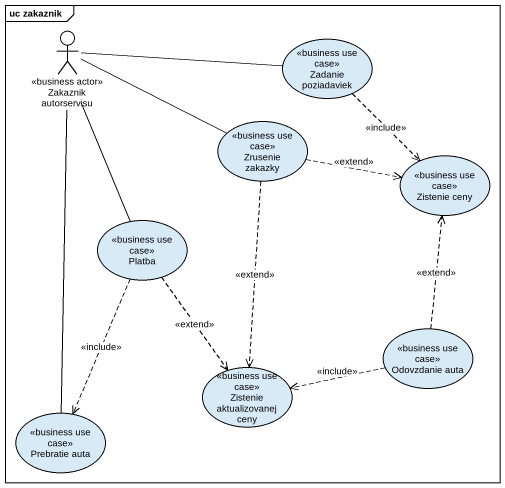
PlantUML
@startuml
mainframe uc zakaznik
actor "Zakaznik autorservisu" as Zakaznik_autorservisu <<business actor>>
usecase "Zadanie poziadaviek" as Zadanie_poziadaviek <<business use case>>
usecase "Zrusenie zakazky" as Zrusenie_zakazky <<business use case>>
usecase "Zistenie ceny" as Zistenie_ceny <<business use case>>
usecase Platba <<business use case>>
usecase "Odovzdanie auta" as Odovzdanie_auta <<business use case>>
usecase "Zistenie aktualizovanej ceny" as Zistenie_aktualizovanej_ceny <<business use case>>
usecase "Prebratie auta" as Prebratie_auta <<business use case>>
Zakaznik_autorservisu -right- Zadanie_poziadaviek
Zakaznik_autorservisu -right- Zrusenie_zakazky
Zakaznik_autorservisu -- Platba
Zakaznik_autorservisu -- Prebratie_auta
Zadanie_poziadaviek ..> Zistenie_ceny : <<include>>
Zrusenie_zakazky .right.> Zistenie_ceny : <<extend>>
Zrusenie_zakazky ..> Zistenie_aktualizovanej_ceny : <<extend>>
Platba ..> Zistenie_aktualizovanej_ceny : <<extend>>
Platba ..> Prebratie_auta : <<include>>
Odovzdanie_auta .up.> Zistenie_ceny : <<extend>>
Odovzdanie_auta .left.> Zistenie_aktualizovanej_ceny : <<include>>
@enduml
